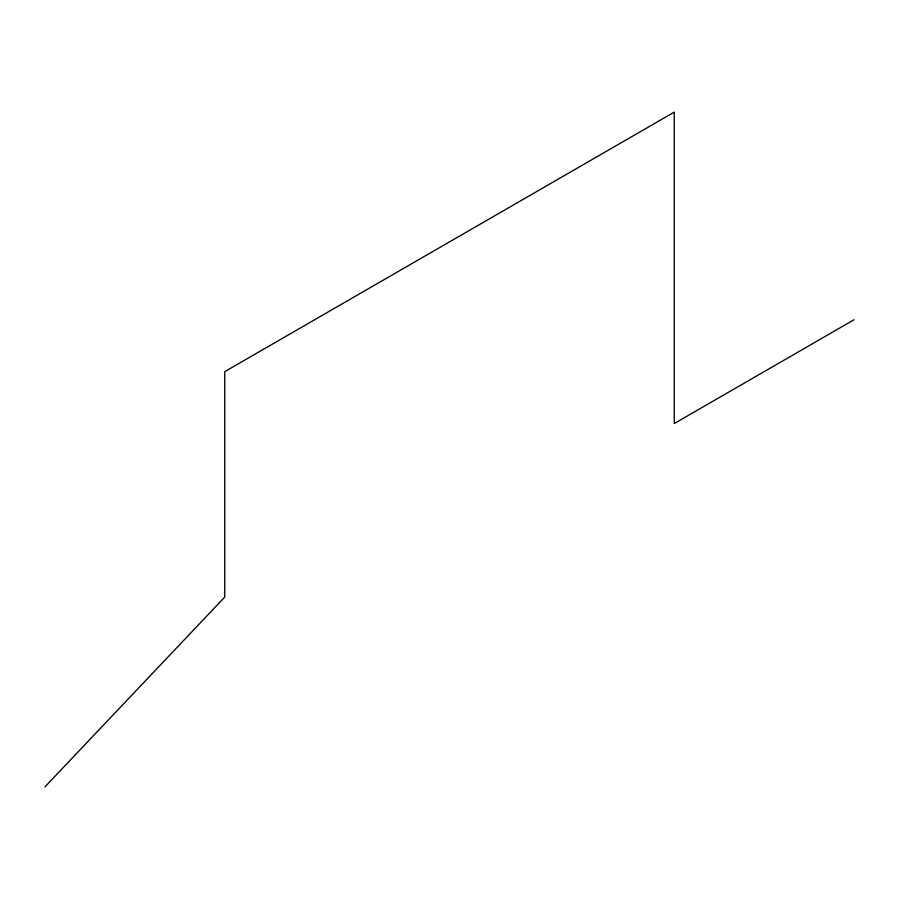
<?xml version="1.0" encoding="UTF-8"?>
<svg xmlns="http://www.w3.org/2000/svg" width="899" height="899" viewBox="0 0 899 899"><rect width="100%" height="100%" fill="white"/><g stroke="black" fill="none" stroke-linecap="round" stroke-linejoin="round"><path stroke-width="1.35" d="M44.95 786.872L224.75 597.071L224.75 371.647L674.25 112.128L674.25 423.553L854.05 319.741"/></g></svg>
